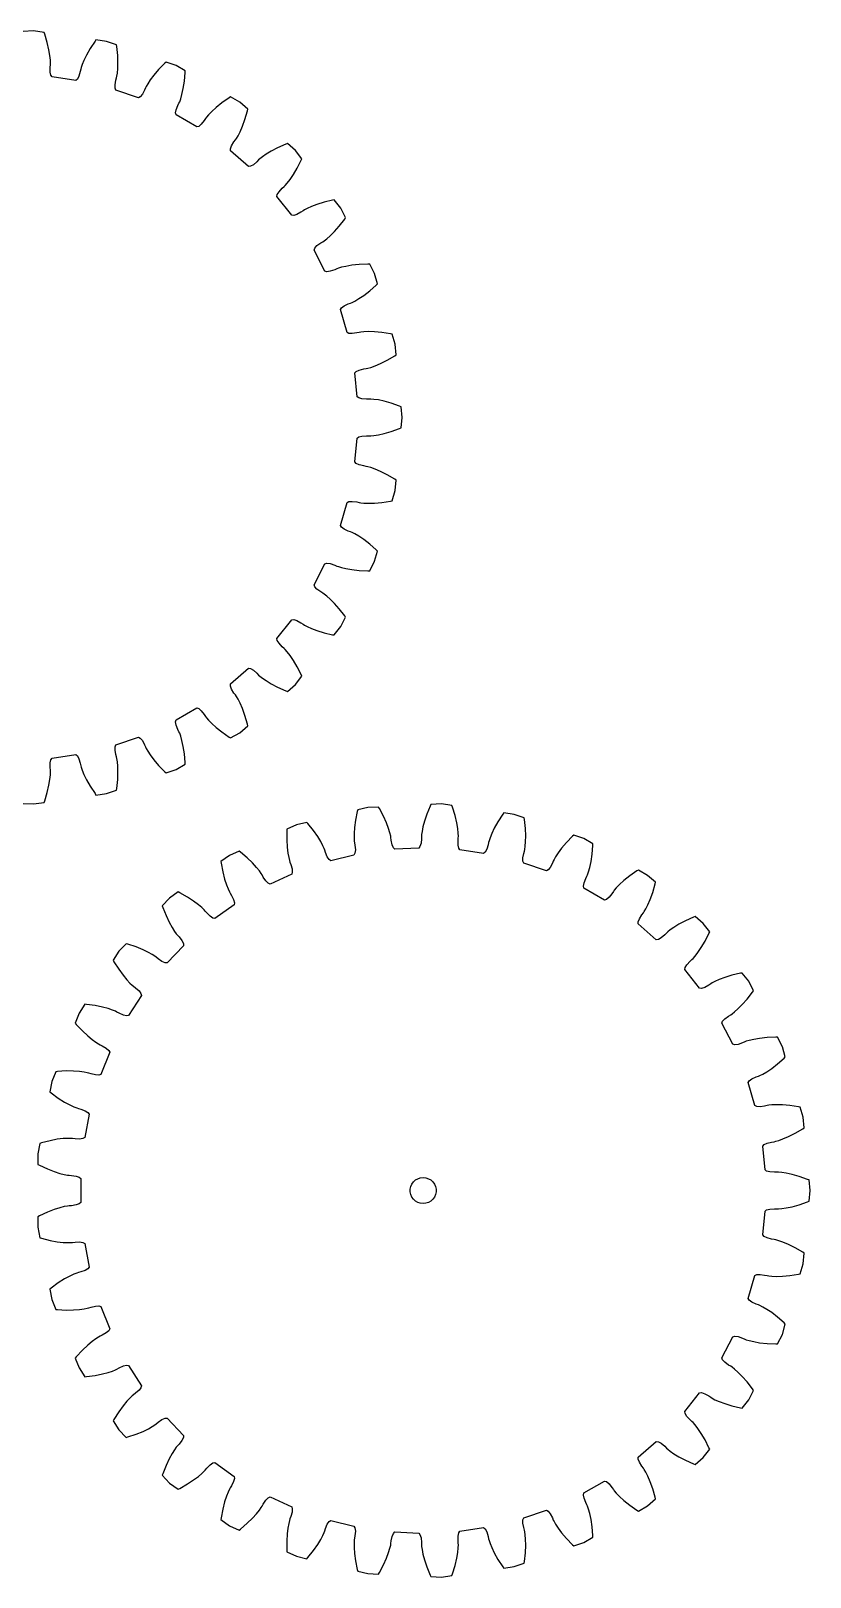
# Model space of a CAD drawing. Extents: x 0 to 183, y 0 to 178.
# Drawn here: x 93.1 to 182.8, y 0 to 178.1 of the extents above; entities that cross this region are included whole.
import ezdxf

# ---------------------------------------------------------------- set-up
doc = ezdxf.new("R2010")
doc.units = 0

msp = doc.modelspace()

# ---------------------------------------------------------------- linework, layer by layer
for p, q in [((93.44, 178.05), (92.23, 177.99)), ((94.65, 177.88), (93.44, 178.05)), ((94.72, 177.69), (94.65, 177.88)), ((95.01, 176.72), (94.72, 177.69)), ((95.21, 175.89), (95.01, 176.72)), ((100.51, 176.86), (99.95, 176.01)), ((100.62, 177.02), (100.51, 176.86)), ((101.83, 176.85), (100.62, 177.02)), ((102.98, 176.45), (101.83, 176.85)), ((103.01, 176.25), (102.98, 176.45)), ((95.32, 175.21), (95.21, 175.89)), ((95.37, 174.69), (95.32, 175.21)), ((95.39, 174.34), (95.37, 174.69)), ((99.23, 174.65), (99.03, 174.17)), ((99.53, 175.27), (99.23, 174.65)), ((99.95, 176.01), (99.53, 175.27)), ((103.12, 175.24), (103.01, 176.25)), ((103.15, 174.39), (103.12, 175.24)), ((95.36, 173.86), (95.38, 174.14)), ((95.36, 173.32), (95.36, 173.86)), ((95.44, 172.95), (95.36, 173.32)), ((95.38, 174.14), (95.39, 174.34)), ((95.57, 172.75), (95.44, 172.95)), ((98.3, 172.36), (95.57, 172.75)), ((98.66, 172.85), (98.48, 172.51)), ((98.81, 173.36), (98.66, 172.85)), ((98.87, 173.64), (98.81, 173.36)), ((98.92, 173.83), (98.87, 173.64)), ((99.03, 174.17), (98.92, 173.83)), ((102.99, 172.64), (103.03, 172.83)), ((103.03, 172.83), (103.09, 173.18)), ((103.09, 173.18), (103.13, 173.71)), ((103.13, 173.71), (103.15, 174.39)), ((107.28, 172.96), (106.87, 172.41)), ((107.83, 173.61), (107.28, 172.96)), ((108.54, 174.34), (107.83, 173.61)), ((108.69, 174.47), (108.54, 174.34)), ((109.84, 174.08), (108.69, 174.47)), ((110.89, 173.47), (109.84, 174.08)), ((110.8, 172.26), (110.89, 173.27)), ((110.89, 173.27), (110.89, 173.47)), ((98.48, 172.51), (98.3, 172.36)), ((102.82, 171.84), (102.91, 172.37)), ((102.83, 171.46), (102.82, 171.84)), ((102.92, 171.24), (102.83, 171.46)), ((102.91, 172.37), (102.99, 172.64)), ((105.52, 170.34), (102.92, 171.24)), ((106.21, 171.22), (105.96, 170.75)), ((106.32, 171.49), (106.21, 171.22)), ((106.41, 171.66), (106.32, 171.49)), ((106.58, 171.97), (106.41, 171.66)), ((106.87, 172.41), (106.58, 171.97)), ((110.52, 170.74), (110.67, 171.42)), ((110.67, 171.42), (110.8, 172.26)), ((105.72, 170.46), (105.52, 170.34)), ((105.96, 170.75), (105.72, 170.46)), ((109.86, 168.97), (110.05, 169.47)), ((110.05, 169.47), (110.18, 169.72)), ((110.18, 169.72), (110.26, 169.9)), ((110.26, 169.9), (110.38, 170.24)), ((110.38, 170.24), (110.52, 170.74)), ((114.45, 169.23), (113.95, 168.77)), ((115.12, 169.76), (114.45, 169.23)), ((115.95, 170.35), (115.12, 169.76)), ((116.12, 170.45), (115.95, 170.35)), ((117.17, 169.84), (116.12, 170.45)), ((118.09, 169.04), (117.17, 169.84)), ((109.79, 168.6), (109.86, 168.97)), ((109.84, 168.37), (109.79, 168.6)), ((112.23, 166.99), (109.84, 168.37)), ((113.08, 167.72), (112.74, 167.31)), ((113.23, 167.96), (113.08, 167.72)), ((113.35, 168.12), (113.23, 167.96)), ((113.58, 168.39), (113.35, 168.12)), ((113.95, 168.77), (113.58, 168.39)), ((117.49, 167.07), (117.77, 167.87)), ((117.77, 167.87), (118.05, 168.85)), ((118.05, 168.85), (118.09, 169.04)), ((112.45, 167.06), (112.23, 166.99)), ((112.74, 167.31), (112.45, 167.06)), ((116.69, 165.5), (116.8, 165.66)), ((116.8, 165.66), (116.98, 165.97)), ((116.98, 165.97), (117.22, 166.44)), ((117.22, 166.44), (117.49, 167.07)), ((116.1, 164.47), (116.23, 164.82)), ((116.1, 164.23), (116.1, 164.47)), ((118.18, 162.43), (116.1, 164.23)), ((116.23, 164.82), (116.51, 165.28)), ((116.51, 165.28), (116.69, 165.5)), ((120.2, 163.85), (119.78, 163.55)), ((120.79, 164.21), (120.2, 163.85)), ((121.54, 164.6), (120.79, 164.21)), ((122.47, 165.02), (121.54, 164.6)), ((122.66, 165.09), (122.47, 165.02)), ((123.58, 164.29), (122.66, 165.09)), ((124.33, 163.33), (123.58, 164.29)), ((118.41, 162.46), (118.18, 162.43)), ((118.75, 162.64), (118.41, 162.46)), ((119.15, 162.99), (118.75, 162.64)), ((119.35, 163.19), (119.15, 162.99)), ((119.5, 163.33), (119.35, 163.19)), ((119.78, 163.55), (119.5, 163.33)), ((123.36, 161.51), (123.79, 162.25)), ((123.79, 162.25), (124.25, 163.15)), ((124.25, 163.15), (124.33, 163.33)), ((122.28, 160.12), (122.42, 160.26)), ((122.42, 160.26), (122.65, 160.53)), ((122.65, 160.53), (122.97, 160.94)), ((122.97, 160.94), (123.36, 161.51)), ((121.46, 158.99), (121.5, 159.22)), ((123.16, 156.83), (121.46, 158.99)), ((121.5, 159.22), (121.7, 159.54)), ((121.7, 159.54), (122.07, 159.94)), ((122.07, 159.94), (122.28, 160.12)), ((127.87, 158.56), (126.88, 158.32)), ((128.06, 158.59), (127.87, 158.56)), ((128.81, 157.63), (128.06, 158.59)), ((123.4, 156.81), (123.16, 156.83)), ((123.76, 156.93), (123.4, 156.81)), ((124.22, 157.19), (123.76, 156.93)), ((124.46, 157.35), (124.22, 157.19)), ((124.62, 157.46), (124.46, 157.35)), ((124.94, 157.62), (124.62, 157.46)), ((125.42, 157.84), (124.94, 157.62)), ((126.06, 158.08), (125.42, 157.84)), ((126.88, 158.32), (126.06, 158.08)), ((129.37, 156.55), (128.81, 157.63)), ((127.59, 154.46), (128.08, 154.94)), ((128.08, 154.94), (128.64, 155.58)), ((128.64, 155.58), (129.26, 156.39)), ((129.26, 156.39), (129.37, 156.55)), ((125.82, 153.05), (126.07, 153.33)), ((126.07, 153.33), (126.51, 153.64)), ((126.51, 153.64), (126.75, 153.78)), ((126.75, 153.78), (126.91, 153.89)), ((126.91, 153.89), (127.2, 154.11)), ((127.2, 154.11), (127.59, 154.46)), ((125.73, 152.82), (125.82, 153.05)), ((126.99, 150.38), (125.73, 152.82)), ((127.22, 150.32), (126.99, 150.38)), ((127.6, 150.37), (127.22, 150.32)), ((128.11, 150.54), (127.6, 150.37)), ((128.37, 150.65), (128.11, 150.54)), ((128.55, 150.72), (128.37, 150.65)), ((128.89, 150.83), (128.55, 150.72)), ((129.4, 150.94), (128.89, 150.83)), ((130.08, 151.06), (129.4, 150.94)), ((130.93, 151.15), (130.08, 151.06)), ((131.94, 151.19), (130.93, 151.15)), ((132.14, 151.18), (131.94, 151.19)), ((132.7, 150.1), (132.14, 151.18)), ((133.04, 148.93), (132.7, 150.1)), ((131.46, 147.6), (132.14, 148.12)), ((132.14, 148.12), (132.9, 148.79)), ((132.9, 148.79), (133.04, 148.93)), ((128.76, 145.96), (128.89, 146.17)), ((128.89, 146.17), (129.19, 146.39)), ((129.19, 146.39), (129.67, 146.62)), ((129.67, 146.62), (129.94, 146.71)), ((129.94, 146.71), (130.12, 146.79)), ((130.12, 146.79), (130.44, 146.95)), ((130.44, 146.95), (130.89, 147.22)), ((130.89, 147.22), (131.46, 147.6)), ((129.54, 143.32), (128.76, 145.96)), ((129.75, 143.22), (129.54, 143.32)), ((130.13, 143.2), (129.75, 143.22)), ((130.66, 143.27), (130.13, 143.2)), ((130.94, 143.33), (130.66, 143.27)), ((131.13, 143.37), (130.94, 143.33)), ((131.48, 143.4), (131.13, 143.37)), ((132.01, 143.42), (131.48, 143.4)), ((132.69, 143.41), (132.01, 143.42)), ((133.54, 143.33), (132.69, 143.41)), ((134.55, 143.18), (133.54, 143.33)), ((134.74, 143.14), (134.55, 143.18)), ((135.08, 141.97), (134.74, 143.14)), ((135.04, 140.65), (135.2, 140.76)), ((135.2, 140.76), (135.08, 141.97)), ((130.6, 138.83), (130.94, 138.99)), ((130.94, 138.99), (131.46, 139.12)), ((131.46, 139.12), (131.74, 139.17)), ((131.74, 139.17), (131.93, 139.21)), ((131.93, 139.21), (132.27, 139.31)), ((132.27, 139.31), (132.77, 139.48)), ((132.77, 139.48), (133.4, 139.75)), ((133.4, 139.75), (134.16, 140.14)), ((134.16, 140.14), (135.04, 140.65)), ((130.44, 138.66), (130.6, 138.83)), ((130.7, 135.92), (130.44, 138.66)), ((130.89, 135.78), (130.7, 135.92)), ((131.25, 135.68), (130.89, 135.78)), ((131.79, 135.65), (131.25, 135.68)), ((132.07, 135.66), (131.79, 135.65)), ((132.27, 135.66), (132.07, 135.66)), ((132.63, 135.62), (132.27, 135.66)), ((133.14, 135.55), (132.63, 135.62)), ((133.81, 135.4), (133.14, 135.55)), ((134.63, 135.17), (133.81, 135.4)), ((135.59, 134.83), (134.63, 135.17)), ((135.77, 134.75), (135.59, 134.83)), ((135.89, 133.54), (135.77, 134.75)), ((133.81, 131.68), (134.63, 131.91)), ((134.63, 131.91), (135.59, 132.25)), ((135.59, 132.25), (135.77, 132.33)), ((135.77, 132.33), (135.89, 133.54)), ((130.44, 128.42), (130.7, 131.16)), ((130.7, 131.16), (130.89, 131.3)), ((130.89, 131.3), (131.25, 131.4)), ((131.25, 131.4), (131.79, 131.43)), ((131.79, 131.43), (132.07, 131.42)), ((132.07, 131.42), (132.27, 131.42)), ((132.27, 131.42), (132.63, 131.45)), ((132.63, 131.45), (133.14, 131.53)), ((133.14, 131.53), (133.81, 131.68)), ((130.6, 128.25), (130.44, 128.42)), ((130.94, 128.08), (130.6, 128.25)), ((131.46, 127.95), (130.94, 128.08)), ((131.74, 127.91), (131.46, 127.95)), ((131.93, 127.87), (131.74, 127.91)), ((132.27, 127.77), (131.93, 127.87)), ((132.77, 127.6), (132.27, 127.77)), ((133.4, 127.33), (132.77, 127.6)), ((134.16, 126.94), (133.4, 127.33)), ((135.04, 126.43), (134.16, 126.94)), ((135.2, 126.32), (135.04, 126.43)), ((134.74, 123.94), (135.08, 125.11)), ((135.08, 125.11), (135.2, 126.32)), ((128.76, 121.11), (129.54, 123.75)), ((129.54, 123.75), (129.75, 123.85)), ((129.75, 123.85), (130.13, 123.88)), ((130.13, 123.88), (130.66, 123.81)), ((130.66, 123.81), (130.94, 123.74)), ((130.94, 123.74), (131.13, 123.71)), ((131.13, 123.71), (131.48, 123.67)), ((131.48, 123.67), (132.01, 123.65)), ((132.01, 123.65), (132.69, 123.67)), ((132.69, 123.67), (133.54, 123.74)), ((133.54, 123.74), (134.55, 123.89)), ((134.55, 123.89), (134.74, 123.94)), ((128.89, 120.91), (128.76, 121.11)), ((129.19, 120.69), (128.89, 120.91)), ((129.67, 120.46), (129.19, 120.69)), ((129.94, 120.36), (129.67, 120.46)), ((130.12, 120.29), (129.94, 120.36)), ((130.44, 120.13), (130.12, 120.29)), ((130.89, 119.86), (130.44, 120.13)), ((131.46, 119.48), (130.89, 119.86)), ((132.14, 118.95), (131.46, 119.48)), ((132.9, 118.28), (132.14, 118.95)), ((132.7, 116.98), (133.04, 118.14)), ((133.04, 118.14), (132.9, 118.28)), ((125.73, 114.25), (126.99, 116.7)), ((126.99, 116.7), (127.22, 116.76)), ((127.22, 116.76), (127.6, 116.71)), ((127.6, 116.71), (128.11, 116.54)), ((128.11, 116.54), (128.37, 116.42)), ((128.37, 116.42), (128.55, 116.36)), ((128.55, 116.36), (128.89, 116.25)), ((128.89, 116.25), (129.4, 116.13)), ((129.4, 116.13), (130.08, 116.02)), ((130.08, 116.02), (130.93, 115.93)), ((130.93, 115.93), (131.94, 115.89)), ((131.94, 115.89), (132.14, 115.89)), ((132.14, 115.89), (132.7, 116.98)), ((125.82, 114.03), (125.73, 114.25)), ((126.07, 113.75), (125.82, 114.03)), ((126.51, 113.44), (126.07, 113.75)), ((126.75, 113.29), (126.51, 113.44)), ((126.91, 113.18), (126.75, 113.29)), ((127.2, 112.96), (126.91, 113.18)), ((127.59, 112.62), (127.2, 112.96)), ((128.08, 112.13), (127.59, 112.62)), ((128.64, 111.49), (128.08, 112.13)), ((129.26, 110.69), (128.64, 111.49)), ((128.81, 109.45), (129.37, 110.53)), ((129.37, 110.53), (129.26, 110.69)), ((121.46, 108.09), (123.16, 110.25)), ((123.16, 110.25), (123.4, 110.27)), ((123.4, 110.27), (123.76, 110.15)), ((123.76, 110.15), (124.22, 109.89)), ((124.22, 109.89), (124.46, 109.72)), ((124.46, 109.72), (124.62, 109.62)), ((124.62, 109.62), (124.94, 109.45)), ((124.94, 109.45), (125.42, 109.24)), ((125.42, 109.24), (126.06, 109)), ((126.06, 109), (126.88, 108.75)), ((126.88, 108.75), (127.87, 108.52)), ((128.06, 108.49), (128.81, 109.45)), ((121.5, 107.86), (121.46, 108.09)), ((121.7, 107.53), (121.5, 107.86)), ((122.07, 107.14), (121.7, 107.53)), ((122.28, 106.95), (122.07, 107.14)), ((122.42, 106.82), (122.28, 106.95)), ((127.87, 108.52), (128.06, 108.49)), ((122.65, 106.55), (122.42, 106.82)), ((122.97, 106.13), (122.65, 106.55)), ((123.36, 105.56), (122.97, 106.13)), ((123.79, 104.83), (123.36, 105.56)), ((116.1, 102.85), (118.18, 104.65)), ((118.18, 104.65), (118.41, 104.62)), ((118.41, 104.62), (118.75, 104.43)), ((118.75, 104.43), (119.15, 104.09)), ((119.15, 104.09), (119.35, 103.88)), ((119.35, 103.88), (119.5, 103.75)), ((119.5, 103.75), (119.78, 103.53)), ((119.78, 103.53), (120.2, 103.23)), ((123.58, 102.79), (124.33, 103.74)), ((124.25, 103.92), (123.79, 104.83)), ((124.33, 103.74), (124.25, 103.92)), ((116.1, 102.61), (116.1, 102.85)), ((116.23, 102.25), (116.1, 102.61)), ((116.51, 101.8), (116.23, 102.25)), ((116.69, 101.58), (116.51, 101.8)), ((116.8, 101.42), (116.69, 101.58)), ((120.2, 103.23), (120.79, 102.87)), ((120.79, 102.87), (121.54, 102.47)), ((121.54, 102.47), (122.47, 102.06)), ((122.47, 102.06), (122.66, 101.99)), ((122.66, 101.99), (123.58, 102.79)), ((109.84, 98.71), (112.23, 100.09)), ((112.23, 100.09), (112.45, 100.01)), ((112.45, 100.01), (112.74, 99.77)), ((112.74, 99.77), (113.08, 99.35)), ((116.98, 101.11), (116.8, 101.42)), ((117.22, 100.64), (116.98, 101.11)), ((117.49, 100.01), (117.22, 100.64)), ((117.77, 99.2), (117.49, 100.01)), ((109.79, 98.48), (109.84, 98.71)), ((109.86, 98.11), (109.79, 98.48)), ((110.05, 97.61), (109.86, 98.11)), ((113.08, 99.35), (113.23, 99.11)), ((113.23, 99.11), (113.35, 98.96)), ((113.35, 98.96), (113.58, 98.69)), ((113.58, 98.69), (113.95, 98.31)), ((113.95, 98.31), (114.45, 97.85)), ((117.17, 97.24), (118.09, 98.04)), ((118.05, 98.23), (117.77, 99.2)), ((118.09, 98.04), (118.05, 98.23)), ((102.92, 95.84), (105.52, 96.74)), ((105.52, 96.74), (105.72, 96.62)), ((105.72, 96.62), (105.96, 96.33)), ((105.96, 96.33), (106.21, 95.85)), ((110.18, 97.35), (110.05, 97.61)), ((110.26, 97.17), (110.18, 97.35)), ((110.38, 96.84), (110.26, 97.17)), ((110.52, 96.33), (110.38, 96.84)), ((110.67, 95.66), (110.52, 96.33)), ((114.45, 97.85), (115.12, 97.32)), ((115.12, 97.32), (115.95, 96.73)), ((115.95, 96.73), (116.12, 96.63)), ((116.12, 96.63), (117.17, 97.24)), ((95.57, 94.32), (98.3, 94.72)), ((98.3, 94.72), (98.48, 94.56)), ((98.48, 94.56), (98.66, 94.23)), ((102.82, 95.24), (102.83, 95.62)), ((102.91, 94.71), (102.82, 95.24)), ((102.83, 95.62), (102.92, 95.84)), ((102.99, 94.44), (102.91, 94.71)), ((103.03, 94.25), (102.99, 94.44)), ((106.21, 95.85), (106.32, 95.59)), ((106.32, 95.59), (106.41, 95.42)), ((106.41, 95.42), (106.58, 95.1)), ((106.58, 95.1), (106.87, 94.67)), ((106.87, 94.67), (107.28, 94.11)), ((110.8, 94.82), (110.67, 95.66)), ((110.89, 93.81), (110.8, 94.82)), ((95.36, 93.76), (95.44, 94.13)), ((95.36, 93.22), (95.36, 93.76)), ((95.38, 92.94), (95.36, 93.22)), ((95.37, 92.38), (95.39, 92.74)), ((95.39, 92.74), (95.38, 92.94)), ((95.44, 94.13), (95.57, 94.32)), ((98.66, 94.23), (98.81, 93.72)), ((98.81, 93.72), (98.87, 93.44)), ((98.87, 93.44), (98.92, 93.25)), ((98.92, 93.25), (99.03, 92.91)), ((99.03, 92.91), (99.23, 92.43)), ((103.09, 93.89), (103.03, 94.25)), ((103.13, 93.37), (103.09, 93.89)), ((103.12, 91.83), (103.15, 92.69)), ((103.15, 92.69), (103.13, 93.37)), ((107.28, 94.11), (107.83, 93.47)), ((107.83, 93.47), (108.54, 92.74)), ((108.54, 92.74), (108.69, 92.6)), ((108.69, 92.6), (109.84, 93)), ((109.84, 93), (110.89, 93.61)), ((110.89, 93.61), (110.89, 93.81)), ((95.01, 90.36), (95.21, 91.19)), ((95.21, 91.19), (95.32, 91.86)), ((95.32, 91.86), (95.37, 92.38)), ((99.23, 92.43), (99.53, 91.81)), ((99.53, 91.81), (99.95, 91.07)), ((99.95, 91.07), (100.51, 90.22)), ((102.98, 90.63), (103.01, 90.82)), ((103.01, 90.82), (103.12, 91.83)), ((92.23, 89.08), (93.44, 89.03)), ((93.44, 89.03), (94.65, 89.2)), ((94.65, 89.2), (94.72, 89.38)), ((94.72, 89.38), (95.01, 90.36)), ((100.51, 90.22), (100.62, 90.06)), ((100.62, 90.06), (101.83, 90.23)), ((101.83, 90.23), (102.98, 90.63)), ((140.41, 89.03), (139.19, 88.97)), ((141.61, 88.85), (140.41, 89.03)), ((130.71, 88.15), (130.51, 87.15)), ((130.76, 88.34), (130.71, 88.15)), ((131.94, 88.62), (130.76, 88.34)), ((133.16, 88.68), (131.94, 88.62)), ((133.26, 88.51), (133.16, 88.68)), ((133.74, 87.61), (133.26, 88.51)), ((134.08, 86.84), (133.74, 87.61)), ((138.72, 87.85), (138.45, 87.04)), ((139.1, 88.79), (138.72, 87.85)), ((139.19, 88.97), (139.1, 88.79)), ((141.68, 88.67), (141.61, 88.85)), ((141.97, 87.7), (141.68, 88.67)), ((142.17, 86.87), (141.97, 87.7)), ((147.47, 87.84), (146.91, 86.99)), ((147.59, 87.99), (147.47, 87.84)), ((148.79, 87.82), (147.59, 87.99)), ((149.94, 87.42), (148.79, 87.82)), ((149.98, 87.23), (149.94, 87.42)), ((122.59, 85.92), (122.58, 84.91)), ((122.6, 86.12), (122.59, 85.92)), ((123.71, 86.63), (122.6, 86.12)), ((124.89, 86.91), (123.71, 86.63)), ((125.03, 86.77), (124.89, 86.91)), ((125.66, 85.97), (125.03, 86.77)), ((126.15, 85.28), (125.66, 85.97)), ((130.35, 85.62), (130.34, 85.1)), ((130.4, 86.31), (130.35, 85.62)), ((130.51, 87.15), (130.4, 86.31)), ((134.32, 86.19), (134.08, 86.84)), ((134.47, 85.69), (134.32, 86.19)), ((134.56, 85.34), (134.47, 85.69)), ((138.12, 85.51), (138.11, 85.32)), ((138.17, 85.87), (138.12, 85.51)), ((138.27, 86.38), (138.17, 85.87)), ((138.45, 87.04), (138.27, 86.38)), ((142.28, 86.19), (142.17, 86.87)), ((142.34, 85.67), (142.28, 86.19)), ((142.35, 85.31), (142.34, 85.67)), ((146.19, 85.63), (146, 85.14)), ((146.49, 86.24), (146.19, 85.63)), ((146.91, 86.99), (146.49, 86.24)), ((150.08, 86.22), (149.98, 87.23)), ((150.11, 85.37), (150.08, 86.22)), ((122.58, 84.91), (122.63, 84.06)), ((122.63, 84.06), (122.71, 83.37)), ((126.51, 84.69), (126.15, 85.28)), ((126.75, 84.22), (126.51, 84.69)), ((126.9, 83.9), (126.75, 84.22)), ((126.96, 83.71), (126.9, 83.9)), ((127.05, 83.44), (126.96, 83.71)), ((130.34, 85.1), (130.36, 84.74)), ((130.36, 84.74), (130.39, 84.55)), ((130.39, 84.55), (130.44, 84.27)), ((130.44, 84.27), (130.49, 83.73)), ((130.49, 83.73), (130.44, 83.36)), ((134.59, 85.15), (134.56, 85.34)), ((134.62, 84.87), (134.59, 85.15)), ((134.72, 84.34), (134.62, 84.87)), ((134.87, 83.99), (134.72, 84.34)), ((135.04, 83.82), (134.87, 83.99)), ((137.79, 83.95), (135.04, 83.82)), ((137.93, 84.14), (137.79, 83.95)), ((138.05, 84.5), (137.93, 84.14)), ((138.1, 85.03), (138.05, 84.5)), ((138.11, 85.32), (138.1, 85.03)), ((142.32, 84.83), (142.34, 85.11)), ((142.32, 84.3), (142.32, 84.83)), ((142.4, 83.93), (142.32, 84.3)), ((142.34, 85.11), (142.35, 85.31)), ((142.53, 83.73), (142.4, 83.93)), ((145.26, 83.34), (142.53, 83.73)), ((145.62, 83.82), (145.44, 83.49)), ((145.78, 84.33), (145.62, 83.82)), ((145.83, 84.61), (145.78, 84.33)), ((145.88, 84.8), (145.83, 84.61)), ((146, 85.14), (145.88, 84.8)), ((149.96, 83.61), (150, 83.8)), ((150, 83.8), (150.05, 84.16)), ((150.05, 84.16), (150.1, 84.68)), ((150.1, 84.68), (150.11, 85.37)), ((154.24, 83.94), (153.83, 83.39)), ((154.8, 84.59), (154.24, 83.94)), ((155.5, 85.32), (154.8, 84.59)), ((155.65, 85.45), (155.5, 85.32)), ((156.8, 85.05), (155.65, 85.45)), ((157.85, 84.44), (156.8, 85.05)), ((157.76, 83.23), (157.85, 84.24)), ((157.85, 84.24), (157.85, 84.44)), ((116, 83.11), (115.01, 82.4)), ((115.01, 82.4), (115.04, 82.2)), ((115.04, 82.2), (115.22, 81.21)), ((117.11, 83.61), (116, 83.11)), ((117.27, 83.49), (117.11, 83.61)), ((118.04, 82.83), (117.27, 83.49)), ((118.65, 82.24), (118.04, 82.83)), ((119.12, 81.73), (118.65, 82.24)), ((122.71, 83.37), (122.81, 82.86)), ((122.81, 82.86), (122.89, 82.51)), ((122.89, 82.51), (122.95, 82.33)), ((122.95, 82.33), (123.06, 82.06)), ((123.06, 82.06), (123.2, 81.55)), ((127.25, 82.95), (127.05, 83.44)), ((127.46, 82.63), (127.25, 82.95)), ((127.66, 82.5), (127.46, 82.63)), ((130.33, 83.15), (127.66, 82.5)), ((130.44, 83.36), (130.33, 83.15)), ((145.44, 83.49), (145.26, 83.34)), ((149.78, 82.81), (149.88, 83.34)), ((149.79, 82.43), (149.78, 82.81)), ((149.88, 82.22), (149.79, 82.43)), ((149.88, 83.34), (149.96, 83.61)), ((152.48, 81.32), (149.88, 82.22)), ((153.18, 82.2), (152.93, 81.72)), ((153.28, 82.46), (153.18, 82.2)), ((153.37, 82.64), (153.28, 82.46)), ((153.55, 82.95), (153.37, 82.64)), ((153.83, 83.39), (153.55, 82.95)), ((157.48, 81.72), (157.63, 82.39)), ((157.63, 82.39), (157.76, 83.23)), ((115.22, 81.21), (115.43, 80.38)), ((115.43, 80.38), (115.64, 79.72)), ((119.44, 81.32), (119.12, 81.73)), ((119.65, 81.03), (119.44, 81.32)), ((119.75, 80.86), (119.65, 81.03)), ((119.88, 80.61), (119.75, 80.86)), ((120.18, 80.16), (119.88, 80.61)), ((120.44, 79.89), (120.18, 80.16)), ((123.16, 80.94), (120.66, 79.8)), ((123.23, 81.17), (123.16, 80.94)), ((123.2, 81.55), (123.23, 81.17)), ((152.69, 81.43), (152.48, 81.32)), ((152.93, 81.72), (152.69, 81.43)), ((156.82, 79.95), (157.02, 80.44)), ((157.02, 80.44), (157.14, 80.7)), ((157.14, 80.7), (157.22, 80.88)), ((157.22, 80.88), (157.34, 81.22)), ((157.34, 81.22), (157.48, 81.72)), ((161.42, 80.2), (160.91, 79.74)), ((162.08, 80.74), (161.42, 80.2)), ((162.91, 81.32), (162.08, 80.74)), ((163.08, 81.42), (162.91, 81.32)), ((164.14, 80.81), (163.08, 81.42)), ((165.06, 80.02), (164.14, 80.81)), ((110.1, 78.9), (109.1, 78.19)), ((110.27, 78.81), (110.1, 78.9)), ((111.16, 78.31), (110.27, 78.81)), ((115.64, 79.72), (115.83, 79.24)), ((115.83, 79.24), (115.98, 78.91)), ((115.98, 78.91), (116.07, 78.74)), ((116.07, 78.74), (116.23, 78.5)), ((116.23, 78.5), (116.47, 78.02)), ((120.66, 79.8), (120.44, 79.89)), ((156.76, 79.57), (156.82, 79.95)), ((156.81, 79.34), (156.76, 79.57)), ((159.19, 77.96), (156.81, 79.34)), ((160.04, 78.7), (159.7, 78.28)), ((160.2, 78.94), (160.04, 78.7)), ((160.31, 79.09), (160.2, 78.94)), ((160.54, 79.37), (160.31, 79.09)), ((160.91, 79.74), (160.54, 79.37)), ((164.45, 78.04), (164.74, 78.85)), ((164.74, 78.85), (165.01, 79.82)), ((165.01, 79.82), (165.06, 80.02)), ((109.1, 78.19), (108.26, 77.31)), ((108.26, 77.31), (108.32, 77.12)), ((108.32, 77.12), (108.69, 76.18)), ((111.87, 77.84), (111.16, 78.31)), ((112.42, 77.43), (111.87, 77.84)), ((112.82, 77.09), (112.42, 77.43)), ((113.07, 76.84), (112.82, 77.09)), ((113.21, 76.7), (113.07, 76.84)), ((113.38, 76.48), (113.21, 76.7)), ((116.54, 77.42), (114.3, 75.83)), ((116.47, 78.02), (116.57, 77.66)), ((116.57, 77.66), (116.54, 77.42)), ((159.41, 78.04), (159.19, 77.96)), ((159.7, 78.28), (159.41, 78.04)), ((163.65, 76.48), (163.76, 76.64)), ((163.76, 76.64), (163.94, 76.95)), ((163.94, 76.95), (164.18, 77.41)), ((164.18, 77.41), (164.45, 78.04)), ((108.69, 76.18), (109.05, 75.41)), ((109.05, 75.41), (109.38, 74.8)), ((109.38, 74.8), (109.66, 74.36)), ((113.76, 76.09), (113.38, 76.48)), ((114.07, 75.88), (113.76, 76.09)), ((114.3, 75.83), (114.07, 75.88)), ((163.06, 75.44), (163.19, 75.8)), ((163.06, 75.21), (163.06, 75.44)), ((165.14, 73.4), (163.06, 75.21)), ((163.19, 75.8), (163.48, 76.25)), ((163.48, 76.25), (163.65, 76.48)), ((167.17, 74.82), (166.74, 74.52)), ((167.75, 75.18), (167.17, 74.82)), ((168.51, 75.58), (167.75, 75.18)), ((169.43, 75.99), (168.51, 75.58)), ((169.62, 76.06), (169.43, 75.99)), ((170.54, 75.27), (169.62, 76.06)), ((171.29, 74.31), (170.54, 75.27)), ((109.66, 74.36), (109.87, 74.07)), ((109.87, 74.07), (110, 73.92)), ((110, 73.92), (110.19, 73.71)), ((110.19, 73.71), (110.52, 73.29)), ((110.52, 73.29), (110.69, 72.95)), ((165.38, 73.43), (165.14, 73.4)), ((165.71, 73.62), (165.38, 73.43)), ((166.12, 73.96), (165.71, 73.62)), ((166.31, 74.17), (166.12, 73.96)), ((166.46, 74.3), (166.31, 74.17)), ((166.74, 74.52), (166.46, 74.3)), ((170.32, 72.49), (170.76, 73.22)), ((170.76, 73.22), (171.21, 74.13)), ((171.21, 74.13), (171.29, 74.31)), ((103.26, 72.06), (102.6, 71.04)), ((104.1, 72.94), (103.26, 72.06)), ((104.29, 72.89), (104.1, 72.94)), ((105.25, 72.57), (104.29, 72.89)), ((106.04, 72.24), (105.25, 72.57)), ((106.66, 71.94), (106.04, 72.24)), ((107.11, 71.68), (106.66, 71.94)), ((107.41, 71.49), (107.11, 71.68)), ((107.57, 71.37), (107.41, 71.49)), ((107.78, 71.19), (107.57, 71.37)), ((110.71, 72.71), (108.81, 70.72)), ((110.69, 72.95), (110.71, 72.71)), ((169.24, 71.1), (169.38, 71.24)), ((169.38, 71.24), (169.62, 71.5)), ((169.62, 71.5), (169.94, 71.92)), ((169.94, 71.92), (170.32, 72.49)), ((102.6, 71.04), (102.69, 70.86)), ((102.69, 70.86), (103.24, 70)), ((103.24, 70), (103.74, 69.31)), ((108.22, 70.88), (107.78, 71.19)), ((108.57, 70.73), (108.22, 70.88)), ((108.81, 70.72), (108.57, 70.73)), ((168.42, 69.96), (168.46, 70.2)), ((170.12, 67.8), (168.42, 69.96)), ((168.46, 70.2), (168.66, 70.52)), ((168.66, 70.52), (169.03, 70.91)), ((169.03, 70.91), (169.24, 71.1)), ((174.83, 69.53), (173.84, 69.3)), ((175.02, 69.56), (174.83, 69.53)), ((175.78, 68.61), (175.02, 69.56)), ((103.74, 69.31), (104.17, 68.79)), ((104.17, 68.79), (104.53, 68.4)), ((104.53, 68.4), (104.79, 68.16)), ((104.79, 68.16), (104.94, 68.03)), ((104.94, 68.03), (105.17, 67.87)), ((105.17, 67.87), (105.58, 67.51)), ((170.36, 67.78), (170.12, 67.8)), ((170.72, 67.9), (170.36, 67.78)), ((171.19, 68.17), (170.72, 67.9)), ((171.42, 68.33), (171.19, 68.17)), ((171.59, 68.43), (171.42, 68.33)), ((171.9, 68.6), (171.59, 68.43)), ((172.38, 68.81), (171.9, 68.6)), ((173.02, 69.05), (172.38, 68.81)), ((173.84, 69.3), (173.02, 69.05)), ((176.33, 67.52), (175.78, 68.61)), ((99.34, 65.96), (98.68, 64.93)), ((99.53, 65.94), (99.34, 65.96)), ((100.54, 65.81), (99.53, 65.94)), ((105.87, 66.98), (104.38, 64.67)), ((105.58, 67.51), (105.8, 67.21)), ((105.8, 67.21), (105.87, 66.98)), ((174.55, 65.43), (175.04, 65.92)), ((175.04, 65.92), (175.6, 66.56)), ((175.6, 66.56), (176.22, 67.36)), ((176.22, 67.36), (176.33, 67.52)), ((98.68, 64.93), (98.22, 63.8)), ((101.37, 65.64), (100.54, 65.81)), ((102.04, 65.46), (101.37, 65.64)), ((102.53, 65.29), (102.04, 65.46)), ((102.86, 65.16), (102.53, 65.29)), ((103.04, 65.07), (102.86, 65.16)), ((103.29, 64.93), (103.04, 65.07)), ((103.78, 64.71), (103.29, 64.93)), ((104.15, 64.63), (103.78, 64.71)), ((104.38, 64.67), (104.15, 64.63)), ((172.78, 64.02), (173.04, 64.3)), ((173.04, 64.3), (173.47, 64.61)), ((173.47, 64.61), (173.71, 64.76)), ((173.71, 64.76), (173.88, 64.87)), ((173.88, 64.87), (174.16, 65.09)), ((174.16, 65.09), (174.55, 65.43)), ((98.22, 63.8), (98.35, 63.65)), ((98.35, 63.65), (99.05, 62.91)), ((99.05, 62.91), (99.67, 62.33)), ((99.67, 62.33), (100.2, 61.89)), ((172.69, 63.8), (172.78, 64.02)), ((173.96, 61.35), (172.69, 63.8)), ((100.2, 61.89), (100.62, 61.58)), ((100.62, 61.58), (100.92, 61.39)), ((100.92, 61.39), (101.1, 61.3)), ((101.1, 61.3), (101.35, 61.18)), ((101.35, 61.18), (101.81, 60.91)), ((101.81, 60.91), (102.1, 60.65)), ((102.1, 60.65), (102.2, 60.44)), ((174.19, 61.29), (173.96, 61.35)), ((174.56, 61.34), (174.19, 61.29)), ((175.07, 61.51), (174.56, 61.34)), ((175.33, 61.63), (175.07, 61.51)), ((175.51, 61.7), (175.33, 61.63)), ((175.85, 61.8), (175.51, 61.7)), ((176.36, 61.92), (175.85, 61.8)), ((177.04, 62.03), (176.36, 61.92)), ((177.89, 62.12), (177.04, 62.03)), ((178.9, 62.16), (177.89, 62.12)), ((179.1, 62.16), (178.9, 62.16)), ((179.66, 61.08), (179.1, 62.16)), ((180, 59.91), (179.66, 61.08)), ((102.2, 60.44), (101.18, 57.89)), ((178.43, 58.58), (179.1, 59.1)), ((179.1, 59.1), (179.86, 59.77)), ((179.86, 59.77), (180, 59.91)), ((95.53, 57.07), (95.3, 55.87)), ((95.98, 58.2), (95.53, 57.07)), ((96.18, 58.22), (95.98, 58.2)), ((97.19, 58.28), (96.18, 58.22)), ((98.04, 58.27), (97.19, 58.28)), ((98.73, 58.22), (98.04, 58.27)), ((99.25, 58.15), (98.73, 58.22)), ((99.6, 58.08), (99.25, 58.15)), ((99.79, 58.03), (99.6, 58.08)), ((100.06, 57.94), (99.79, 58.03)), ((100.58, 57.82), (100.06, 57.94)), ((100.96, 57.81), (100.58, 57.82)), ((101.18, 57.89), (100.96, 57.81)), ((175.72, 56.94), (175.85, 57.14)), ((175.85, 57.14), (176.15, 57.37)), ((176.15, 57.37), (176.64, 57.59)), ((176.64, 57.59), (176.91, 57.69)), ((176.91, 57.69), (177.08, 57.76)), ((177.08, 57.76), (177.4, 57.93)), ((177.4, 57.93), (177.86, 58.19)), ((177.86, 58.19), (178.43, 58.58)), ((95.3, 55.87), (95.45, 55.75)), ((95.45, 55.75), (96.27, 55.15)), ((176.5, 54.3), (175.72, 56.94)), ((96.27, 55.15), (96.99, 54.7)), ((96.99, 54.7), (97.6, 54.37)), ((97.6, 54.37), (98.07, 54.15)), ((98.07, 54.15), (98.41, 54.02)), ((98.41, 54.02), (98.59, 53.96)), ((98.59, 53.96), (98.87, 53.89)), ((98.87, 53.89), (99.37, 53.71)), ((99.37, 53.71), (99.7, 53.51)), ((99.7, 53.51), (99.84, 53.32)), ((176.71, 54.2), (176.5, 54.3)), ((177.09, 54.17), (176.71, 54.2)), ((177.62, 54.24), (177.09, 54.17)), ((177.9, 54.31), (177.62, 54.24)), ((178.09, 54.34), (177.9, 54.31)), ((178.45, 54.38), (178.09, 54.34)), ((178.97, 54.4), (178.45, 54.38)), ((179.66, 54.38), (178.97, 54.4)), ((180.5, 54.31), (179.66, 54.38)), ((181.51, 54.16), (180.5, 54.31)), ((181.7, 54.12), (181.51, 54.16)), ((182.04, 52.95), (181.7, 54.12)), ((99.84, 53.32), (99.32, 50.62)), ((182, 51.62), (182.16, 51.73)), ((182.16, 51.73), (182.04, 52.95)), ((94.16, 49.94), (93.92, 48.75)), ((94.34, 50), (94.16, 49.94)), ((95.33, 50.25), (94.34, 50)), ((96.17, 50.41), (95.33, 50.25)), ((96.85, 50.49), (96.17, 50.41)), ((97.37, 50.52), (96.85, 50.49)), ((97.73, 50.51), (97.37, 50.52)), ((97.92, 50.5), (97.73, 50.51)), ((98.21, 50.46), (97.92, 50.5)), ((98.74, 50.44), (98.21, 50.46)), ((99.11, 50.5), (98.74, 50.44)), ((99.32, 50.62), (99.11, 50.5)), ((177.56, 49.8), (177.9, 49.97)), ((177.9, 49.97), (178.42, 50.1)), ((178.42, 50.1), (178.7, 50.14)), ((178.7, 50.14), (178.89, 50.18)), ((178.89, 50.18), (179.24, 50.28)), ((179.24, 50.28), (179.73, 50.46)), ((179.73, 50.46), (180.36, 50.73)), ((180.36, 50.73), (181.12, 51.11)), ((181.12, 51.11), (182, 51.62)), ((93.92, 48.75), (93.92, 47.53)), ((177.4, 49.63), (177.56, 49.8)), ((177.66, 46.89), (177.4, 49.63)), ((93.92, 47.53), (94.1, 47.44)), ((94.1, 47.44), (95.02, 47.01)), ((95.02, 47.01), (95.81, 46.7)), ((95.81, 46.7), (96.47, 46.49)), ((96.47, 46.49), (96.97, 46.36)), ((96.97, 46.36), (97.33, 46.3)), ((97.33, 46.3), (97.52, 46.27)), ((177.85, 46.75), (177.66, 46.89)), ((178.22, 46.65), (177.85, 46.75)), ((178.75, 46.62), (178.22, 46.65)), ((179.04, 46.63), (178.75, 46.62)), ((179.23, 46.63), (179.04, 46.63)), ((179.59, 46.6), (179.23, 46.63)), ((180.1, 46.52), (179.59, 46.6)), ((180.78, 46.37), (180.1, 46.52)), ((181.6, 46.14), (180.78, 46.37)), ((97.52, 46.27), (97.8, 46.26)), ((97.8, 46.26), (98.33, 46.18)), ((98.33, 46.18), (98.69, 46.05)), ((98.69, 46.05), (98.87, 45.89)), ((98.87, 45.89), (98.87, 43.14)), ((136.79, 44.67), (136.86, 44.98)), ((136.79, 44.36), (136.79, 44.67)), ((136.86, 44.98), (136.99, 45.26)), ((136.99, 45.26), (137.17, 45.52)), ((137.17, 45.52), (137.4, 45.73)), ((137.4, 45.73), (137.68, 45.88)), ((137.68, 45.88), (137.97, 45.98)), ((137.97, 45.98), (138.29, 46.01)), ((138.29, 46.01), (138.6, 45.98)), ((138.6, 45.98), (138.9, 45.88)), ((138.9, 45.88), (139.17, 45.73)), ((139.17, 45.73), (139.4, 45.52)), ((139.4, 45.52), (139.59, 45.26)), ((139.59, 45.26), (139.71, 44.98)), ((139.71, 44.98), (139.78, 44.67)), ((139.78, 44.67), (139.78, 44.36)), ((182.55, 45.8), (181.6, 46.14)), ((182.73, 45.73), (182.55, 45.8)), ((182.85, 44.51), (182.73, 45.73)), ((97.52, 42.75), (97.33, 42.73)), ((97.8, 42.77), (97.52, 42.75)), ((98.33, 42.85), (97.8, 42.77)), ((98.69, 42.98), (98.33, 42.85)), ((98.87, 43.14), (98.69, 42.98)), ((136.86, 44.05), (136.79, 44.36)), ((136.99, 43.76), (136.86, 44.05)), ((137.17, 43.51), (136.99, 43.76)), ((137.4, 43.3), (137.17, 43.51)), ((137.68, 43.14), (137.4, 43.3)), ((137.97, 43.05), (137.68, 43.14)), ((138.29, 43.01), (137.97, 43.05)), ((138.6, 43.05), (138.29, 43.01)), ((138.9, 43.14), (138.6, 43.05)), ((139.17, 43.3), (138.9, 43.14)), ((139.4, 43.51), (139.17, 43.3)), ((139.59, 43.76), (139.4, 43.51)), ((139.71, 44.05), (139.59, 43.76)), ((139.78, 44.36), (139.71, 44.05)), ((180.78, 42.65), (181.6, 42.88)), ((181.6, 42.88), (182.55, 43.22)), ((182.55, 43.22), (182.73, 43.3)), ((182.73, 43.3), (182.85, 44.51)), ((94.1, 41.59), (93.92, 41.49)), ((93.92, 41.49), (93.92, 40.28)), ((95.02, 42.02), (94.1, 41.59)), ((95.81, 42.33), (95.02, 42.02)), ((96.47, 42.54), (95.81, 42.33)), ((96.97, 42.66), (96.47, 42.54)), ((97.33, 42.73), (96.97, 42.66)), ((177.4, 39.4), (177.66, 42.14)), ((177.66, 42.14), (177.85, 42.28)), ((177.85, 42.28), (178.22, 42.37)), ((178.22, 42.37), (178.75, 42.4)), ((178.75, 42.4), (179.04, 42.39)), ((179.04, 42.39), (179.23, 42.4)), ((179.23, 42.4), (179.59, 42.43)), ((179.59, 42.43), (180.1, 42.51)), ((180.1, 42.51), (180.78, 42.65)), ((93.92, 40.28), (94.16, 39.08)), ((177.56, 39.22), (177.4, 39.4)), ((177.9, 39.06), (177.56, 39.22)), ((94.16, 39.08), (94.34, 39.02)), ((94.34, 39.02), (95.33, 38.77)), ((95.33, 38.77), (96.17, 38.62)), ((96.17, 38.62), (96.85, 38.54)), ((96.85, 38.54), (97.37, 38.51)), ((97.37, 38.51), (97.73, 38.51)), ((97.73, 38.51), (97.92, 38.53)), ((97.92, 38.53), (98.21, 38.57)), ((98.21, 38.57), (98.74, 38.59)), ((98.74, 38.59), (99.11, 38.53)), ((99.11, 38.53), (99.32, 38.4)), ((99.32, 38.4), (99.84, 35.7)), ((178.42, 38.93), (177.9, 39.06)), ((178.7, 38.88), (178.42, 38.93)), ((178.89, 38.84), (178.7, 38.88)), ((179.24, 38.74), (178.89, 38.84)), ((179.73, 38.57), (179.24, 38.74)), ((180.36, 38.3), (179.73, 38.57)), ((181.12, 37.92), (180.36, 38.3)), ((182, 37.4), (181.12, 37.92)), ((182.16, 37.29), (182, 37.4)), ((99.84, 35.7), (99.7, 35.51)), ((181.7, 34.91), (182.04, 36.08)), ((182.04, 36.08), (182.16, 37.29)), ((96.27, 33.87), (95.45, 33.28)), ((96.99, 34.33), (96.27, 33.87)), ((97.6, 34.66), (96.99, 34.33)), ((98.07, 34.88), (97.6, 34.66)), ((98.41, 35.01), (98.07, 34.88)), ((98.59, 35.07), (98.41, 35.01)), ((98.87, 35.14), (98.59, 35.07)), ((99.37, 35.32), (98.87, 35.14)), ((99.7, 35.51), (99.37, 35.32)), ((175.72, 32.09), (176.5, 34.73)), ((176.5, 34.73), (176.71, 34.83)), ((176.71, 34.83), (177.09, 34.85)), ((177.09, 34.85), (177.62, 34.78)), ((177.62, 34.78), (177.9, 34.72)), ((177.9, 34.72), (178.09, 34.69)), ((178.09, 34.69), (178.45, 34.65)), ((178.45, 34.65), (178.97, 34.63)), ((178.97, 34.63), (179.66, 34.64)), ((179.66, 34.64), (180.5, 34.72)), ((180.5, 34.72), (181.51, 34.87)), ((181.51, 34.87), (181.7, 34.91)), ((95.45, 33.28), (95.3, 33.15)), ((95.3, 33.15), (95.53, 31.96)), ((175.85, 31.89), (175.72, 32.09)), ((95.53, 31.96), (95.98, 30.83)), ((95.98, 30.83), (96.18, 30.8)), ((96.18, 30.8), (97.19, 30.75)), ((97.19, 30.75), (98.04, 30.76)), ((98.04, 30.76), (98.73, 30.8)), ((98.73, 30.8), (99.25, 30.88)), ((99.25, 30.88), (99.6, 30.95)), ((99.6, 30.95), (99.79, 31)), ((99.79, 31), (100.06, 31.09)), ((100.06, 31.09), (100.58, 31.21)), ((100.58, 31.21), (100.96, 31.22)), ((100.96, 31.22), (101.18, 31.14)), ((101.18, 31.14), (102.2, 28.58)), ((176.15, 31.66), (175.85, 31.89)), ((176.64, 31.43), (176.15, 31.66)), ((176.91, 31.34), (176.64, 31.43)), ((177.08, 31.26), (176.91, 31.34)), ((177.4, 31.1), (177.08, 31.26)), ((177.86, 30.83), (177.4, 31.1)), ((178.43, 30.45), (177.86, 30.83)), ((179.1, 29.93), (178.43, 30.45)), ((102.2, 28.58), (102.1, 28.37)), ((179.86, 29.26), (179.1, 29.93)), ((179.66, 27.95), (180, 29.12)), ((180, 29.12), (179.86, 29.26)), ((100.2, 27.14), (99.67, 26.7)), ((100.62, 27.44), (100.2, 27.14)), ((100.92, 27.63), (100.62, 27.44)), ((101.1, 27.73), (100.92, 27.63)), ((101.35, 27.85), (101.1, 27.73)), ((101.81, 28.12), (101.35, 27.85)), ((102.1, 28.37), (101.81, 28.12)), ((172.69, 25.23), (173.96, 27.67)), ((173.96, 27.67), (174.19, 27.73)), ((174.19, 27.73), (174.56, 27.69)), ((174.56, 27.69), (175.07, 27.51)), ((175.07, 27.51), (175.33, 27.4)), ((175.33, 27.4), (175.51, 27.33)), ((175.51, 27.33), (175.85, 27.23)), ((175.85, 27.23), (176.36, 27.11)), ((176.36, 27.11), (177.04, 26.99)), ((177.04, 26.99), (177.89, 26.9)), ((177.89, 26.9), (178.9, 26.86)), ((178.9, 26.86), (179.1, 26.87)), ((179.1, 26.87), (179.66, 27.95)), ((98.35, 25.38), (98.22, 25.22)), ((98.22, 25.22), (98.68, 24.09)), ((99.05, 26.12), (98.35, 25.38)), ((99.67, 26.7), (99.05, 26.12)), ((172.78, 25), (172.69, 25.23)), ((173.04, 24.73), (172.78, 25)), ((98.68, 24.09), (99.34, 23.07)), ((99.53, 23.08), (100.54, 23.22)), ((100.54, 23.22), (101.37, 23.39)), ((101.37, 23.39), (102.04, 23.57)), ((102.04, 23.57), (102.53, 23.73)), ((102.53, 23.73), (102.86, 23.87)), ((102.86, 23.87), (103.04, 23.95)), ((103.04, 23.95), (103.29, 24.1)), ((103.29, 24.1), (103.78, 24.31)), ((103.78, 24.31), (104.15, 24.4)), ((104.15, 24.4), (104.38, 24.36)), ((104.38, 24.36), (105.87, 22.04)), ((173.47, 24.41), (173.04, 24.73)), ((173.71, 24.27), (173.47, 24.41)), ((173.88, 24.16), (173.71, 24.27)), ((174.16, 23.94), (173.88, 24.16)), ((174.55, 23.59), (174.16, 23.94)), ((175.04, 23.11), (174.55, 23.59)), ((99.34, 23.07), (99.53, 23.08)), ((105.58, 21.51), (105.17, 21.16)), ((105.8, 21.81), (105.58, 21.51)), ((105.87, 22.04), (105.8, 21.81)), ((175.6, 22.47), (175.04, 23.11)), ((176.22, 21.67), (175.6, 22.47)), ((175.78, 20.42), (176.33, 21.5)), ((176.33, 21.5), (176.22, 21.67)), ((103.74, 19.71), (103.24, 19.02)), ((104.17, 20.24), (103.74, 19.71)), ((104.53, 20.62), (104.17, 20.24)), ((104.79, 20.87), (104.53, 20.62)), ((104.94, 20.99), (104.79, 20.87)), ((105.17, 21.16), (104.94, 20.99)), ((168.42, 19.06), (170.12, 21.23)), ((170.12, 21.23), (170.36, 21.24)), ((170.36, 21.24), (170.72, 21.12)), ((170.72, 21.12), (171.19, 20.86)), ((171.19, 20.86), (171.42, 20.7)), ((171.42, 20.7), (171.59, 20.6)), ((171.59, 20.6), (171.9, 20.43)), ((171.9, 20.43), (172.38, 20.22)), ((172.38, 20.22), (173.02, 19.97)), ((173.02, 19.97), (173.84, 19.73)), ((173.84, 19.73), (174.83, 19.5)), ((175.02, 19.46), (175.78, 20.42)), ((102.69, 18.16), (102.6, 17.99)), ((102.6, 17.99), (103.26, 16.97)), ((103.24, 19.02), (102.69, 18.16)), ((107.57, 17.66), (107.78, 17.84)), ((107.78, 17.84), (108.22, 18.15)), ((108.22, 18.15), (108.57, 18.3)), ((108.57, 18.3), (108.81, 18.31)), ((108.81, 18.31), (110.71, 16.31)), ((168.46, 18.83), (168.42, 19.06)), ((168.66, 18.51), (168.46, 18.83)), ((169.03, 18.12), (168.66, 18.51)), ((169.24, 17.93), (169.03, 18.12)), ((169.38, 17.79), (169.24, 17.93)), ((174.83, 19.5), (175.02, 19.46)), ((103.26, 16.97), (104.1, 16.08)), ((104.1, 16.08), (104.29, 16.14)), ((104.29, 16.14), (105.25, 16.46)), ((105.25, 16.46), (106.04, 16.78)), ((106.04, 16.78), (106.66, 17.08)), ((106.66, 17.08), (107.11, 17.34)), ((107.11, 17.34), (107.41, 17.54)), ((107.41, 17.54), (107.57, 17.66)), ((110.69, 16.08), (110.52, 15.74)), ((110.71, 16.31), (110.69, 16.08)), ((169.62, 17.52), (169.38, 17.79)), ((169.94, 17.11), (169.62, 17.52)), ((170.32, 16.54), (169.94, 17.11)), ((170.76, 15.81), (170.32, 16.54)), ((109.66, 14.67), (109.38, 14.22)), ((109.87, 14.96), (109.66, 14.67)), ((110, 15.11), (109.87, 14.96)), ((110.19, 15.31), (110, 15.11)), ((110.52, 15.74), (110.19, 15.31)), ((163.06, 13.82), (165.14, 15.62)), ((165.14, 15.62), (165.38, 15.59)), ((165.38, 15.59), (165.71, 15.41)), ((165.71, 15.41), (166.12, 15.06)), ((166.12, 15.06), (166.31, 14.86)), ((166.31, 14.86), (166.46, 14.73)), ((166.46, 14.73), (166.74, 14.5)), ((166.74, 14.5), (167.17, 14.2)), ((170.54, 13.76), (171.29, 14.72)), ((171.21, 14.9), (170.76, 15.81)), ((171.29, 14.72), (171.21, 14.9)), ((108.69, 12.85), (108.32, 11.9)), ((109.05, 13.62), (108.69, 12.85)), ((109.38, 14.22), (109.05, 13.62)), ((113.21, 12.33), (113.38, 12.55)), ((113.38, 12.55), (113.76, 12.93)), ((113.76, 12.93), (114.07, 13.15)), ((114.07, 13.15), (114.3, 13.2)), ((114.3, 13.2), (116.54, 11.6)), ((163.06, 13.58), (163.06, 13.82)), ((163.19, 13.23), (163.06, 13.58)), ((163.48, 12.78), (163.19, 13.23)), ((163.65, 12.55), (163.48, 12.78)), ((163.76, 12.39), (163.65, 12.55)), ((167.17, 14.2), (167.75, 13.84)), ((167.75, 13.84), (168.51, 13.45)), ((168.51, 13.45), (169.43, 13.03)), ((169.43, 13.03), (169.62, 12.96)), ((169.62, 12.96), (170.54, 13.76)), ((108.32, 11.9), (108.26, 11.72)), ((108.26, 11.72), (109.1, 10.83)), ((109.1, 10.83), (110.1, 10.13)), ((110.27, 10.21), (111.16, 10.72)), ((111.16, 10.72), (111.87, 11.18)), ((111.87, 11.18), (112.42, 11.59)), ((112.42, 11.59), (112.82, 11.93)), ((112.82, 11.93), (113.07, 12.18)), ((113.07, 12.18), (113.21, 12.33)), ((116.47, 11), (116.23, 10.52)), ((116.57, 11.37), (116.47, 11)), ((116.54, 11.6), (116.57, 11.37)), ((156.81, 9.69), (159.19, 11.06)), ((159.19, 11.06), (159.41, 10.99)), ((159.41, 10.99), (159.7, 10.75)), ((159.7, 10.75), (160.04, 10.33)), ((163.94, 12.08), (163.76, 12.39)), ((164.18, 11.61), (163.94, 12.08)), ((164.45, 10.98), (164.18, 11.61)), ((164.74, 10.18), (164.45, 10.98)), ((110.1, 10.13), (110.27, 10.21)), ((115.64, 9.3), (115.43, 8.65)), ((115.83, 9.79), (115.64, 9.3)), ((115.98, 10.11), (115.83, 9.79)), ((116.07, 10.28), (115.98, 10.11)), ((116.23, 10.52), (116.07, 10.28)), ((120.18, 8.86), (120.44, 9.13)), ((120.44, 9.13), (120.66, 9.23)), ((120.66, 9.23), (123.16, 8.08)), ((156.76, 9.45), (156.81, 9.69)), ((156.82, 9.08), (156.76, 9.45)), ((157.02, 8.58), (156.82, 9.08)), ((160.04, 10.33), (160.2, 10.09)), ((160.2, 10.09), (160.31, 9.93)), ((160.31, 9.93), (160.54, 9.66)), ((160.54, 9.66), (160.91, 9.28)), ((160.91, 9.28), (161.42, 8.82)), ((164.14, 8.21), (165.06, 9.01)), ((165.01, 9.2), (164.74, 10.18)), ((165.06, 9.01), (165.01, 9.2)), ((115.22, 7.82), (115.04, 6.82)), ((115.43, 8.65), (115.22, 7.82)), ((118.65, 6.78), (119.12, 7.29)), ((119.12, 7.29), (119.44, 7.7)), ((119.44, 7.7), (119.65, 8)), ((119.65, 8), (119.75, 8.16)), ((119.75, 8.16), (119.88, 8.41)), ((119.88, 8.41), (120.18, 8.86)), ((123.2, 7.48), (123.06, 6.96)), ((123.16, 8.08), (123.23, 7.86)), ((123.23, 7.86), (123.2, 7.48)), ((149.88, 6.81), (152.48, 7.71)), ((152.48, 7.71), (152.69, 7.6)), ((152.69, 7.6), (152.93, 7.3)), ((152.93, 7.3), (153.18, 6.83)), ((157.14, 8.33), (157.02, 8.58)), ((157.22, 8.15), (157.14, 8.33)), ((157.34, 7.81), (157.22, 8.15)), ((157.48, 7.31), (157.34, 7.81)), ((157.63, 6.64), (157.48, 7.31)), ((161.42, 8.82), (162.08, 8.29)), ((162.08, 8.29), (162.91, 7.71)), ((162.91, 7.71), (163.08, 7.6)), ((163.08, 7.6), (164.14, 8.21)), ((115.04, 6.82), (115.01, 6.63)), ((115.01, 6.63), (116, 5.92)), ((116, 5.92), (117.11, 5.41)), ((117.11, 5.41), (117.27, 5.53)), ((117.27, 5.53), (118.04, 6.19)), ((118.04, 6.19), (118.65, 6.78)), ((122.71, 5.65), (122.63, 4.97)), ((122.81, 6.17), (122.71, 5.65)), ((122.89, 6.51), (122.81, 6.17)), ((122.95, 6.7), (122.89, 6.51)), ((123.06, 6.96), (122.95, 6.7)), ((126.96, 5.31), (127.05, 5.58)), ((127.05, 5.58), (127.25, 6.08)), ((127.25, 6.08), (127.46, 6.39)), ((127.46, 6.39), (127.66, 6.53)), ((127.66, 6.53), (130.33, 5.88)), ((130.33, 5.88), (130.44, 5.67)), ((130.44, 5.67), (130.49, 5.29)), ((142.53, 5.3), (145.26, 5.69)), ((145.26, 5.69), (145.44, 5.54)), ((145.44, 5.54), (145.62, 5.2)), ((149.78, 6.21), (149.79, 6.59)), ((149.88, 5.69), (149.78, 6.21)), ((149.79, 6.59), (149.88, 6.81)), ((149.96, 5.41), (149.88, 5.69)), ((150, 5.22), (149.96, 5.41)), ((153.18, 6.83), (153.28, 6.57)), ((153.28, 6.57), (153.37, 6.39)), ((153.37, 6.39), (153.55, 6.08)), ((153.55, 6.08), (153.83, 5.64)), ((153.83, 5.64), (154.24, 5.09)), ((157.76, 5.79), (157.63, 6.64)), ((157.85, 4.78), (157.76, 5.79)), ((122.63, 4.97), (122.58, 4.12)), ((122.58, 4.12), (122.59, 3.1)), ((125.66, 3.05), (126.15, 3.75)), ((126.15, 3.75), (126.51, 4.34)), ((126.51, 4.34), (126.75, 4.8)), ((126.75, 4.8), (126.9, 5.13)), ((126.9, 5.13), (126.96, 5.31)), ((130.36, 4.29), (130.34, 3.93)), ((130.34, 3.93), (130.35, 3.41)), ((130.39, 4.48), (130.36, 4.29)), ((130.44, 4.76), (130.39, 4.48)), ((130.49, 5.29), (130.44, 4.76)), ((134.47, 3.34), (134.56, 3.68)), ((134.56, 3.68), (134.59, 3.88)), ((134.59, 3.88), (134.62, 4.16)), ((134.62, 4.16), (134.72, 4.68)), ((134.72, 4.68), (134.87, 5.03)), ((134.87, 5.03), (135.04, 5.2)), ((135.04, 5.2), (137.79, 5.07)), ((137.79, 5.07), (137.93, 4.89)), ((137.93, 4.89), (138.05, 4.53)), ((138.05, 4.53), (138.1, 3.99)), ((138.1, 3.99), (138.11, 3.71)), ((138.11, 3.71), (138.12, 3.51)), ((142.32, 4.73), (142.4, 5.1)), ((142.32, 4.19), (142.32, 4.73)), ((142.34, 3.91), (142.32, 4.19)), ((142.35, 3.72), (142.34, 3.91)), ((142.34, 3.36), (142.35, 3.72)), ((142.4, 5.1), (142.53, 5.3)), ((145.62, 5.2), (145.78, 4.69)), ((145.78, 4.69), (145.83, 4.41)), ((145.83, 4.41), (145.88, 4.22)), ((145.88, 4.22), (146, 3.88)), ((146, 3.88), (146.19, 3.4)), ((150.05, 4.87), (150, 5.22)), ((150.1, 4.35), (150.05, 4.87)), ((150.08, 2.81), (150.11, 3.66)), ((150.11, 3.66), (150.1, 4.35)), ((154.24, 5.09), (154.8, 4.44)), ((154.8, 4.44), (155.5, 3.71)), ((155.5, 3.71), (155.65, 3.58)), ((155.65, 3.58), (156.8, 3.98)), ((156.8, 3.98), (157.85, 4.59)), ((157.85, 4.59), (157.85, 4.78)), ((122.59, 3.1), (122.6, 2.91)), ((122.6, 2.91), (123.71, 2.4)), ((123.71, 2.4), (124.89, 2.11)), ((124.89, 2.11), (125.03, 2.26)), ((125.03, 2.26), (125.66, 3.05)), ((130.35, 3.41), (130.4, 2.72)), ((130.4, 2.72), (130.51, 1.88)), ((130.51, 1.88), (130.71, 0.88)), ((133.74, 1.41), (134.08, 2.19)), ((134.08, 2.19), (134.32, 2.83)), ((134.32, 2.83), (134.47, 3.34)), ((138.12, 3.51), (138.17, 3.16)), ((138.17, 3.16), (138.27, 2.65)), ((138.27, 2.65), (138.45, 1.98)), ((138.45, 1.98), (138.72, 1.18)), ((141.97, 1.33), (142.17, 2.16)), ((142.17, 2.16), (142.28, 2.84)), ((142.28, 2.84), (142.34, 3.36)), ((146.19, 3.4), (146.49, 2.78)), ((146.49, 2.78), (146.91, 2.04)), ((146.91, 2.04), (147.47, 1.19)), ((149.94, 1.6), (149.98, 1.8)), ((149.98, 1.8), (150.08, 2.81)), ((130.71, 0.88), (130.76, 0.69)), ((130.76, 0.69), (131.94, 0.4)), ((131.94, 0.4), (133.16, 0.35)), ((133.16, 0.35), (133.26, 0.51)), ((133.26, 0.51), (133.74, 1.41)), ((138.72, 1.18), (139.1, 0.23)), ((139.1, 0.23), (139.19, 0.06)), ((139.19, 0.06), (140.41, 0)), ((140.41, 0), (141.61, 0.17)), ((141.61, 0.17), (141.68, 0.36)), ((141.68, 0.36), (141.97, 1.33)), ((147.47, 1.19), (147.59, 1.03)), ((147.59, 1.03), (148.79, 1.21)), ((148.79, 1.21), (149.94, 1.6))]:
    msp.add_line(p, q)

doc.saveas('drawing.dxf')
